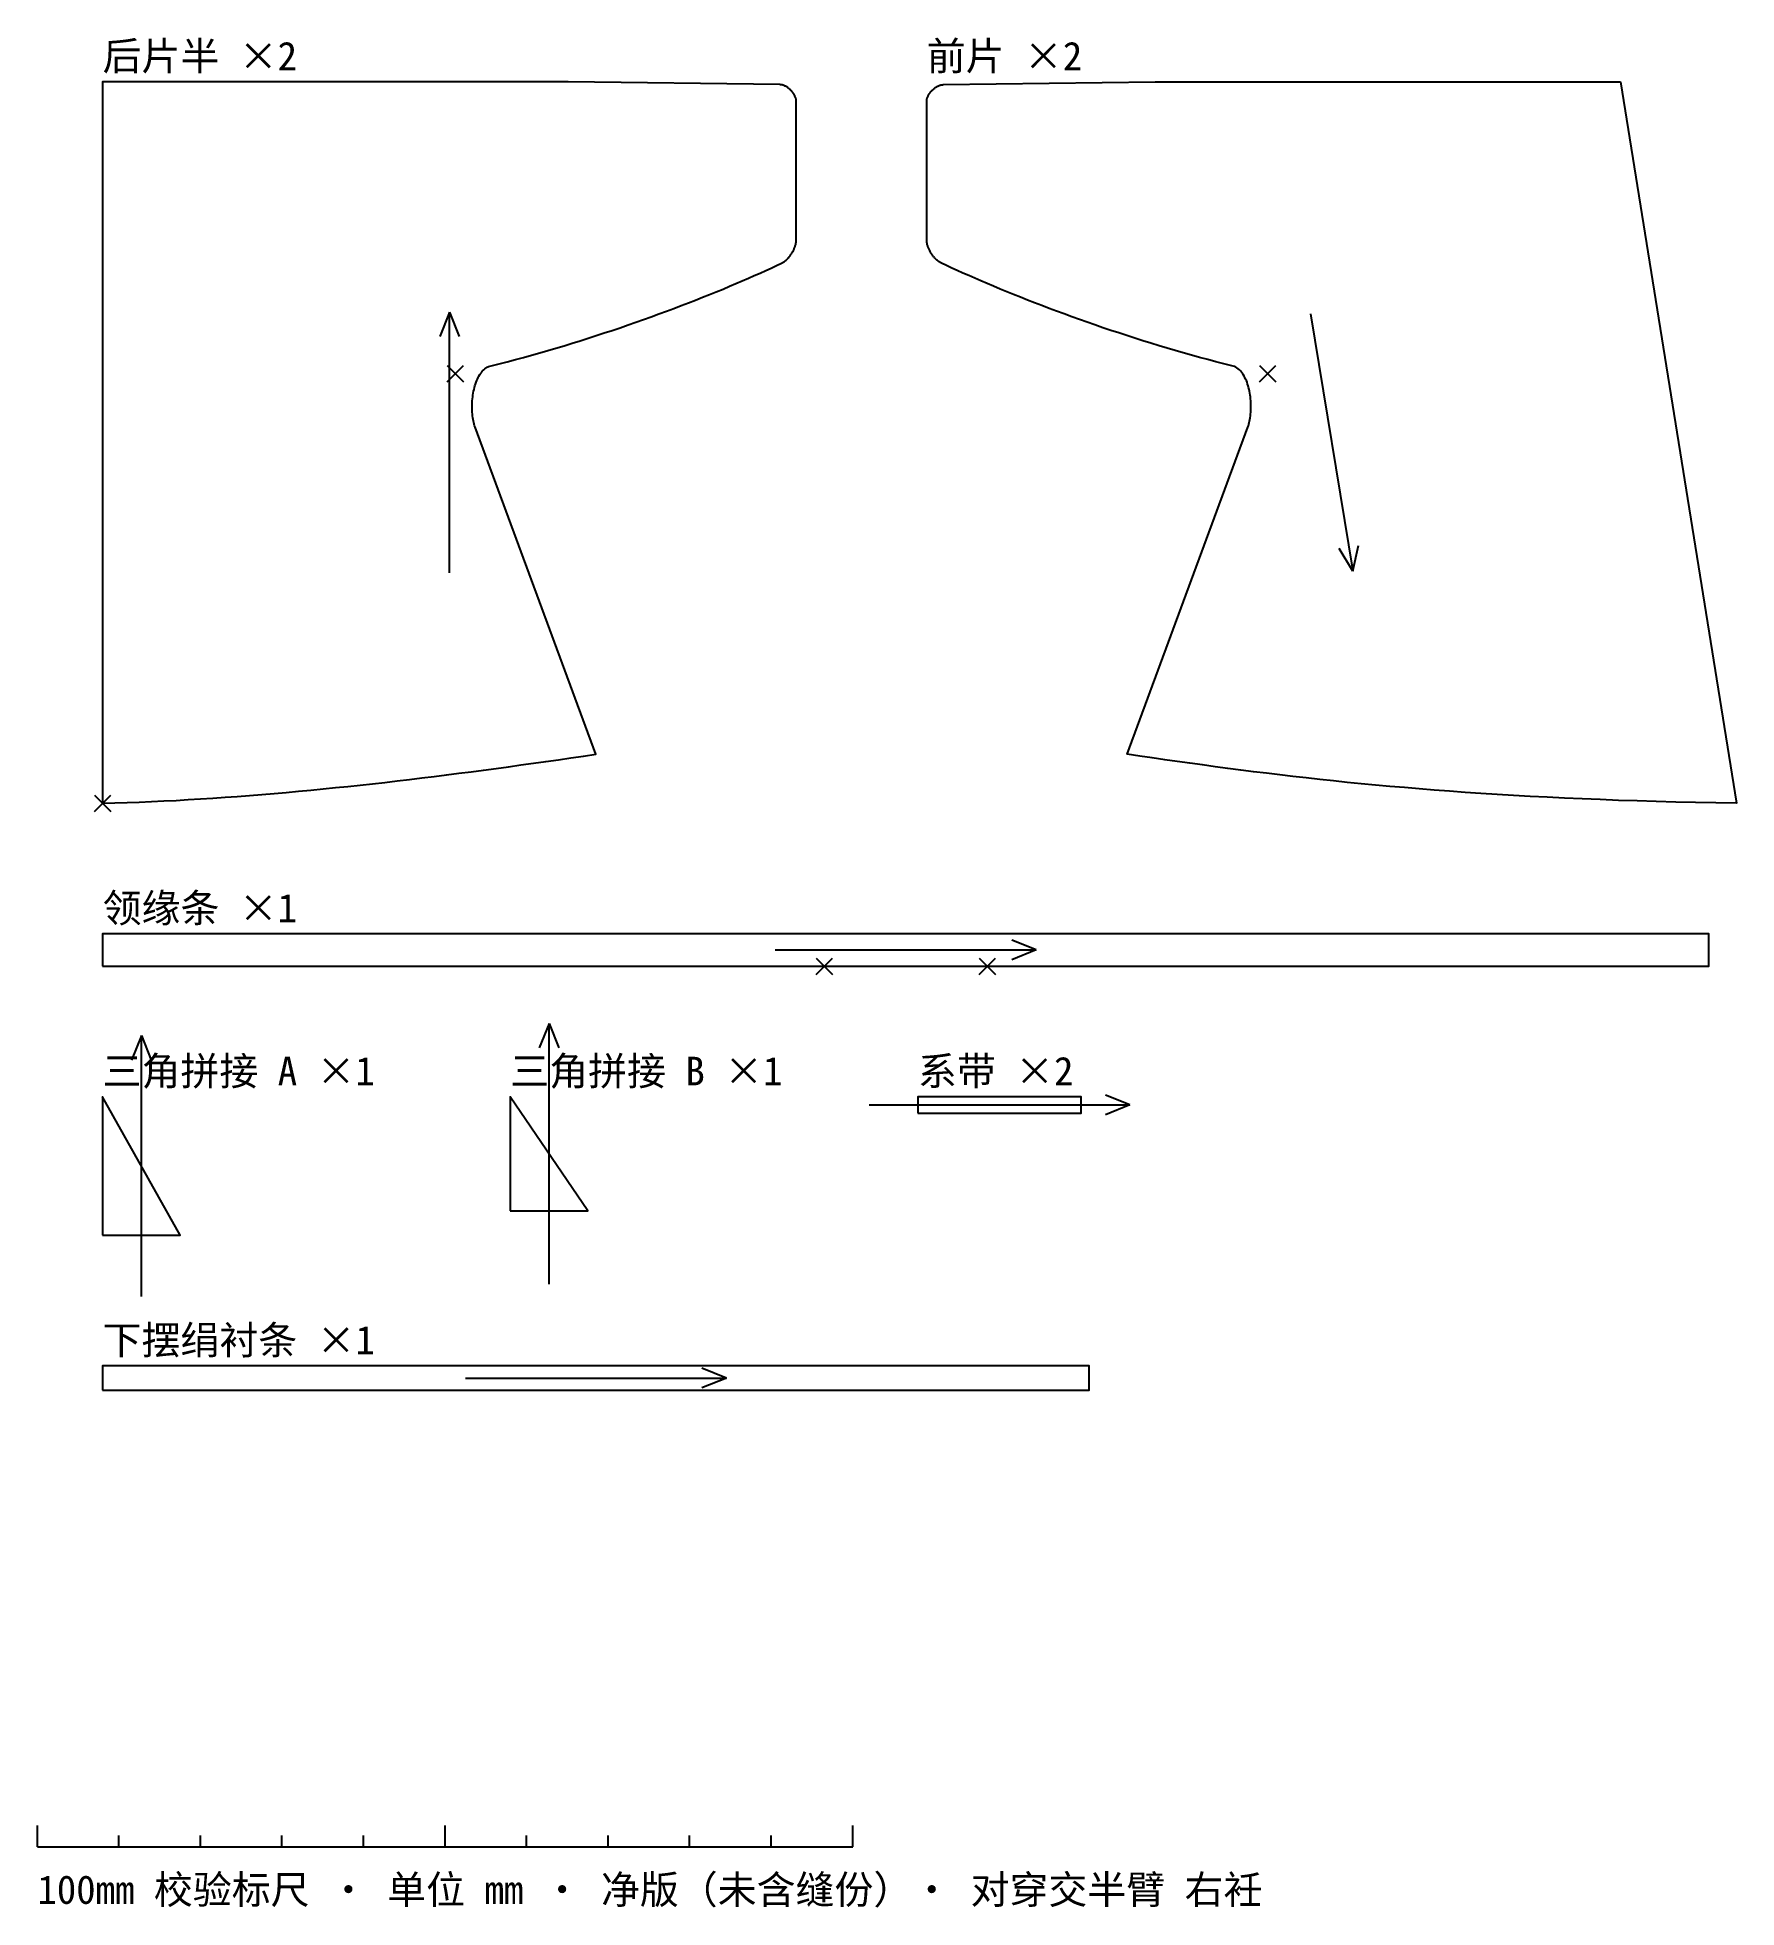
# Model space of a CAD drawing. Header units: millimetres. Extents: x 40 to 2124, y -135 to 2159.
import ezdxf

# ---------------------------------------------------------------- set-up
doc = ezdxf.new("R2010")
doc.units = ezdxf.units.MM
for name, color, linetype in [('CUT_轮廓', 7, 'Continuous'), ('DIM_标注', 4, 'Continuous'), ('GRAIN_布纹', 8, 'Continuous'), ('NOTCH_刀口', 1, 'Continuous'), ('TEXT_文字', 3, 'Continuous')]:
    doc.layers.add(name, color=color, linetype=linetype)
doc.styles.add('CN', font='simsun.ttc')

msp = doc.modelspace()

# ---------------------------------------------------------------- linework, layer by layer
at = {"layer": 'CUT_轮廓'}
for points in [[(120, 1220), (135, 1220.4), (150, 1220.9), (165, 1221.5), (180, 1222.1), (195, 1222.8), (210, 1223.5), (225, 1224.4), (240, 1225.3), (255.1, 1226.2), (270.1, 1227.3), (285.1, 1228.4), (300.1, 1229.5), (315.2, 1230.7), (330.2, 1232), (345.3, 1233.3), (360.3, 1234.6), (375.4, 1236.1), (390.5, 1237.5), (405.5, 1239.1), (420.6, 1240.6), (435.7, 1242.2), (450.8, 1243.9), (466, 1245.6), (481.1, 1247.4), (496.2, 1249.2), (511.4, 1251), (526.5, 1252.8), (541.7, 1254.8), (556.9, 1256.7), (572.1, 1258.7), (587.3, 1260.7), (602.6, 1262.7), (617.8, 1264.8), (633.1, 1266.9), (648.3, 1269), (663.6, 1271.2), (679, 1273.3), (694.3, 1275.5), (709.6, 1277.8), (725, 1280), (576.9, 1681.3), (576.3, 1683.1), (575.8, 1684.9), (575.3, 1686.8), (574.8, 1688.7), (574.4, 1690.8), (574.1, 1692.9), (573.8, 1695), (573.6, 1697.2), (573.4, 1699.5), (573.3, 1701.8), (573.2, 1704.1), (573.2, 1706.4), (573.2, 1708.8), (573.3, 1711.2), (573.4, 1713.6), (573.6, 1715.9), (573.9, 1718.3), (574.2, 1720.7), (574.6, 1723), (575, 1725.3), (575.5, 1727.6), (576, 1729.9), (576.6, 1732.1), (577.3, 1734.2), (578, 1736.3), (578.8, 1738.4), (579.7, 1740.3), (580.6, 1742.2), (581.6, 1744), (582.6, 1745.7), (583.7, 1747.4), (584.9, 1748.9), (586.1, 1750.3), (587.4, 1751.6), (588.8, 1752.8), (590.3, 1753.9), (591.8, 1754.8), (593.3, 1755.6), (595, 1756.2), (596.7, 1756.7), (606.5, 1759.1), (616.3, 1761.6), (626.2, 1764.2), (636.2, 1766.8), (646.1, 1769.6), (656.1, 1772.4), (666, 1775.2), (676, 1778.1), (685.9, 1781.1), (695.9, 1784.1), (705.8, 1787.2), (715.7, 1790.4), (725.5, 1793.6), (735.3, 1796.8), (745.1, 1800), (754.8, 1803.3), (764.5, 1806.6), (774, 1810), (783.5, 1813.4), (792.9, 1816.7), (802.3, 1820.1), (811.5, 1823.5), (820.6, 1827), (829.6, 1830.4), (838.5, 1833.8), (847.2, 1837.2), (855.9, 1840.6), (864.4, 1844), (872.7, 1847.4), (880.9, 1850.7), (888.9, 1854.1), (896.8, 1857.4), (904.5, 1860.6), (912, 1863.9), (919.3, 1867.1), (926.4, 1870.2), (933.3, 1873.3), (940, 1876.4), (946.5, 1879.4), (952.8, 1882.3), (953.5, 1882.7), (954.2, 1883.1), (954.9, 1883.5), (955.6, 1883.9), (956.3, 1884.4), (956.9, 1884.9), (957.6, 1885.5), (958.3, 1886), (958.9, 1886.6), (959.6, 1887.2), (960.2, 1887.9), (960.8, 1888.5), (961.4, 1889.2), (962, 1889.9), (962.6, 1890.6), (963.2, 1891.4), (963.7, 1892.1), (964.3, 1892.9), (964.8, 1893.7), (965.3, 1894.5), (965.8, 1895.3), (966.3, 1896.1), (966.7, 1896.9), (967.2, 1897.8), (967.6, 1898.6), (968, 1899.4), (968.3, 1900.3), (968.7, 1901.1), (969, 1902), (969.3, 1902.8), (969.6, 1903.7), (969.8, 1904.5), (970.1, 1905.4), (970.2, 1906.2), (970.4, 1907), (970.5, 1907.9), (970.7, 1908.7), (970.7, 1909.5), (970.8, 1910.3), (970.8, 1911.1), (970.8, 2081.1), (970.8, 2081.8), (970.7, 2082.4), (970.6, 2083.1), (970.5, 2083.8), (970.3, 2084.5), (970.1, 2085.2), (969.8, 2085.8), (969.6, 2086.5), (969.2, 2087.2), (968.9, 2087.9), (968.5, 2088.6), (968.1, 2089.3), (967.7, 2090), (967.3, 2090.6), (966.8, 2091.3), (966.3, 2092), (965.8, 2092.6), (965.2, 2093.2), (964.7, 2093.9), (964.1, 2094.5), (963.5, 2095), (962.9, 2095.6), (962.2, 2096.2), (961.6, 2096.7), (961, 2097.2), (960.3, 2097.7), (959.6, 2098.1), (959, 2098.6), (958.3, 2099), (957.6, 2099.4), (956.9, 2099.7), (956.2, 2100.1), (955.5, 2100.3), (954.9, 2100.6), (954.2, 2100.8), (953.5, 2101), (952.8, 2101.2), (952.1, 2101.3), (951.5, 2101.3), (950.8, 2101.4), (690.8, 2105), (224, 2105), (120, 2105)], [(1981.6, 2105), (2124.1, 1220), (2098.7, 1220.4), (2073.8, 1220.9), (2049.4, 1221.5), (2025.5, 1222.1), (2002.1, 1222.8), (1979.1, 1223.5), (1956.6, 1224.4), (1934.5, 1225.3), (1912.9, 1226.2), (1891.6, 1227.3), (1870.8, 1228.4), (1850.3, 1229.5), (1830.3, 1230.7), (1810.5, 1232), (1791.1, 1233.3), (1772.1, 1234.6), (1753.3, 1236.1), (1734.9, 1237.5), (1716.7, 1239.1), (1698.8, 1240.6), (1681.1, 1242.2), (1663.8, 1243.9), (1646.6, 1245.6), (1629.6, 1247.4), (1612.9, 1249.2), (1596.3, 1251), (1580, 1252.8), (1563.7, 1254.8), (1547.7, 1256.7), (1531.7, 1258.7), (1515.9, 1260.7), (1500.2, 1262.7), (1484.6, 1264.8), (1469, 1266.9), (1453.5, 1269), (1438.1, 1271.2), (1422.7, 1273.3), (1407.3, 1275.5), (1392, 1277.8), (1376.6, 1280), (1524.7, 1681.3), (1525.3, 1683.1), (1525.8, 1684.9), (1526.3, 1686.8), (1526.8, 1688.7), (1527.2, 1690.8), (1527.5, 1692.9), (1527.8, 1695), (1528, 1697.2), (1528.2, 1699.5), (1528.3, 1701.8), (1528.4, 1704.1), (1528.4, 1706.4), (1528.4, 1708.8), (1528.3, 1711.2), (1528.2, 1713.6), (1528, 1715.9), (1527.7, 1718.3), (1527.4, 1720.7), (1527, 1723), (1526.6, 1725.3), (1526.1, 1727.6), (1525.6, 1729.9), (1525, 1732.1), (1524.3, 1734.2), (1523.6, 1736.3), (1522.8, 1738.4), (1521.9, 1740.3), (1521, 1742.2), (1520, 1744), (1519, 1745.7), (1517.9, 1747.4), (1516.7, 1748.9), (1515.5, 1750.3), (1514.2, 1751.6), (1512.8, 1752.8), (1511.3, 1753.9), (1509.8, 1754.8), (1508.3, 1755.6), (1506.6, 1756.2), (1504.9, 1756.7), (1495.1, 1759.1), (1485.3, 1761.6), (1475.4, 1764.2), (1465.4, 1766.8), (1455.5, 1769.6), (1445.5, 1772.4), (1435.6, 1775.2), (1425.6, 1778.1), (1415.7, 1781.1), (1405.7, 1784.1), (1395.8, 1787.2), (1385.9, 1790.4), (1376.1, 1793.6), (1366.3, 1796.8), (1356.5, 1800), (1346.8, 1803.3), (1337.1, 1806.6), (1327.6, 1810), (1318.1, 1813.4), (1308.7, 1816.7), (1299.3, 1820.1), (1290.1, 1823.5), (1281, 1827), (1272, 1830.4), (1263.1, 1833.8), (1254.4, 1837.2), (1245.7, 1840.6), (1237.2, 1844), (1228.9, 1847.4), (1220.7, 1850.7), (1212.7, 1854.1), (1204.8, 1857.4), (1197.1, 1860.6), (1189.6, 1863.9), (1182.3, 1867.1), (1175.2, 1870.2), (1168.3, 1873.3), (1161.6, 1876.4), (1155.1, 1879.4), (1148.8, 1882.3), (1148.1, 1882.7), (1147.4, 1883.1), (1146.7, 1883.5), (1146, 1883.9), (1145.3, 1884.4), (1144.7, 1884.9), (1144, 1885.5), (1143.3, 1886), (1142.7, 1886.6), (1142, 1887.2), (1141.4, 1887.9), (1140.8, 1888.5), (1140.2, 1889.2), (1139.6, 1889.9), (1139, 1890.6), (1138.4, 1891.4), (1137.9, 1892.1), (1137.3, 1892.9), (1136.8, 1893.7), (1136.3, 1894.5), (1135.8, 1895.3), (1135.3, 1896.1), (1134.9, 1896.9), (1134.4, 1897.8), (1134, 1898.6), (1133.6, 1899.4), (1133.3, 1900.3), (1132.9, 1901.1), (1132.6, 1902), (1132.3, 1902.8), (1132, 1903.7), (1131.8, 1904.5), (1131.5, 1905.4), (1131.4, 1906.2), (1131.2, 1907), (1131.1, 1907.9), (1130.9, 1908.7), (1130.9, 1909.5), (1130.8, 1910.3), (1130.8, 1911.1), (1130.8, 2081.1), (1130.8, 2081.8), (1130.9, 2082.4), (1131, 2083.1), (1131.1, 2083.8), (1131.3, 2084.5), (1131.5, 2085.2), (1131.8, 2085.8), (1132, 2086.5), (1132.4, 2087.2), (1132.7, 2087.9), (1133.1, 2088.6), (1133.5, 2089.3), (1133.9, 2090), (1134.3, 2090.6), (1134.8, 2091.3), (1135.3, 2092), (1135.8, 2092.6), (1136.4, 2093.2), (1136.9, 2093.9), (1137.5, 2094.5), (1138.1, 2095), (1138.7, 2095.6), (1139.4, 2096.2), (1140, 2096.7), (1140.6, 2097.2), (1141.3, 2097.7), (1142, 2098.1), (1142.6, 2098.6), (1143.3, 2099), (1144, 2099.4), (1144.7, 2099.7), (1145.4, 2100.1), (1146.1, 2100.3), (1146.7, 2100.6), (1147.4, 2100.8), (1148.1, 2101), (1148.8, 2101.2), (1149.5, 2101.3), (1150.1, 2101.3), (1150.8, 2101.4), (1410.8, 2105), (1981.6, 2105)], [(120, 1020), (2090, 1020), (2090, 1060), (120, 1060)], [(120, 690), (215, 690), (120, 860)], [(620, 720), (715, 720), (620, 860)], [(1120, 840), (1320, 840), (1320, 860), (1120, 860)], [(120, 500), (1330, 500), (1330, 530), (120, 530)]]:
    msp.add_lwpolyline(points, close=True, dxfattribs=at)
at = {"layer": 'DIM_标注'}
for p, q in [((40, -60), (40, -34)), ((540, -60), (540, -34)), ((1040, -60), (1040, -34)), ((40, -60), (1040, -60)), ((140, -60), (140, -46)), ((240, -60), (240, -46)), ((340, -60), (340, -46)), ((440, -60), (440, -46)), ((640, -60), (640, -46)), ((740, -60), (740, -46)), ((840, -60), (840, -46)), ((940, -60), (940, -46))]:
    msp.add_line(p, q, dxfattribs=at)
at = {"layer": 'GRAIN_布纹'}
for p, q in [((545.4, 1822.5), (533.4, 1792.5)), ((545.4, 1502.5), (545.4, 1822.5)), ((545.4, 1822.5), (557.4, 1792.5)), ((1601.6, 1820.4), (1653.3, 1504.6)), ((1653.3, 1504.6), (1636.6, 1532.3)), ((1653.3, 1504.6), (1660.3, 1536.1)), ((945, 1040), (1265, 1040)), ((1265, 1040), (1235, 1052)), ((1265, 1040), (1235, 1028)), ((667.5, 950), (655.5, 920)), ((667.5, 630), (667.5, 950)), ((667.5, 950), (679.5, 920)), ((167.5, 935), (155.5, 905)), ((167.5, 615), (167.5, 935)), ((167.5, 935), (179.5, 905)), ((1060, 850), (1380, 850)), ((1380, 850), (1350, 862)), ((1380, 850), (1350, 838)), ((565, 515), (885, 515)), ((885, 515), (855, 527)), ((885, 515), (855, 503))]:
    msp.add_line(p, q, dxfattribs=at)
at = {"layer": 'NOTCH_刀口'}
for p, q in [((542.7, 1737), (562.7, 1757)), ((542.7, 1757), (562.7, 1737)), ((1538.9, 1737), (1558.9, 1757)), ((1538.9, 1757), (1558.9, 1737)), ((110, 1210), (130, 1230)), ((110, 1230), (130, 1210)), ((995, 1010), (1015, 1030)), ((995, 1030), (1015, 1010)), ((1195, 1010), (1215, 1030)), ((1195, 1030), (1215, 1010))]:
    msp.add_line(p, q, dxfattribs=at)

# ---------------------------------------------------------------- texts
at = {"layer": 'TEXT_文字', "style": 'CN'}
for s, p in [('后片半 ×2', (120, 2119)), ('前片 ×2', (1130.8, 2119)), ('领缘条 ×1', (120, 1074)), ('三角拼接 A ×1', (120, 874)), ('三角拼接 B ×1', (620, 874)), ('系带 ×2', (1120, 874)), ('下摆绢衬条 ×1', (120, 544)), ('100mm 校验标尺 · 单位 mm · 净版（未含缝份）· 对穿交半臂 右衽', (40, -130))]:
    msp.add_text(s, height=35, dxfattribs=at).set_placement(p)

doc.saveas('drawing.dxf')
